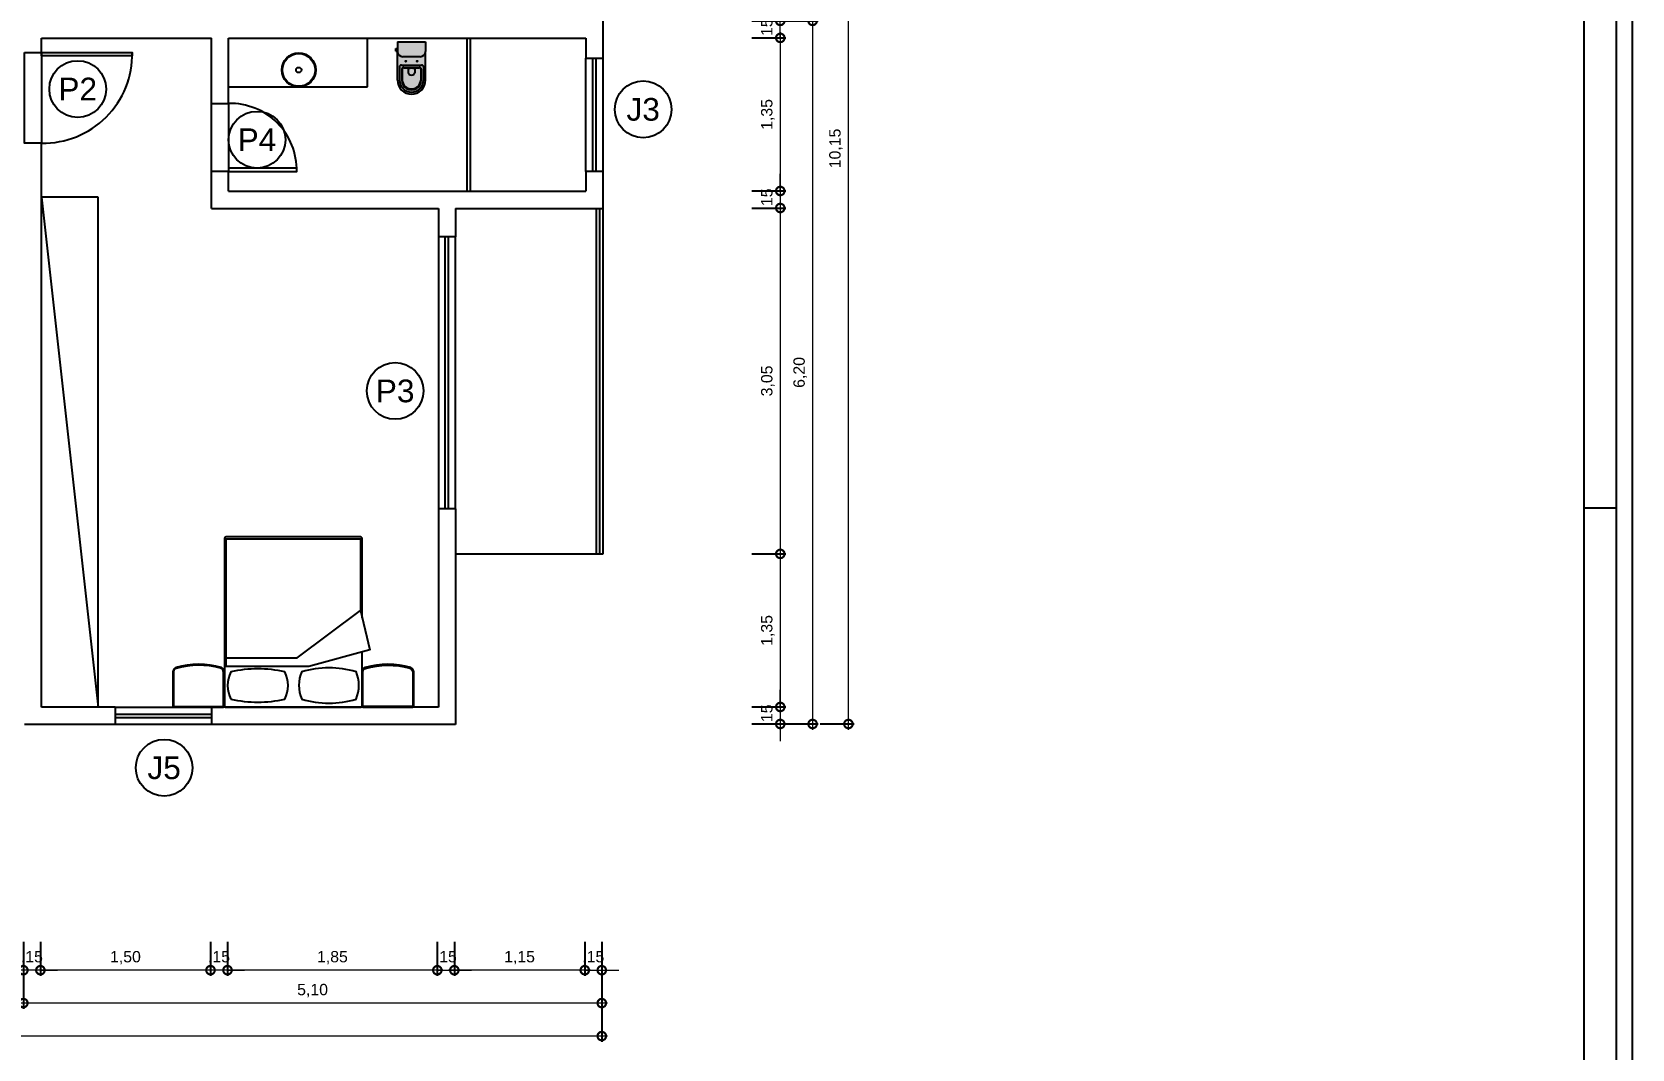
# Model space of a CAD drawing. Header units: metres. Extents: x 152 to 331, y 81 to 179.
# Drawn here: x 172.98 to 187.08, y 119.29 to 128.26 of the extents above; entities that cross this region are included whole.
import ezdxf
from ezdxf.enums import TextEntityAlignment as Align

# ---------------------------------------------------------------- set-up
doc = ezdxf.new("R2010")
doc.units = ezdxf.units.M
doc.header["$LTSCALE"] = 0.25
doc.linetypes.add('DIVIDE', pattern=[31.75, 12.7, -6.35, 0, -6.35, 0, -6.35])
doc.layers.add('0_MRG_AUX', color=7, linetype='Continuous', true_color=0xecbcd1, plot=False)
for name, color, linetype in [('ARQ_ALV CT', 5, 'Continuous'), ('ARQ_ALV VS', 2, 'Continuous'), ('ARQ_ESQ CT', 30, 'Continuous'), ('ARQ_MOB 01', 1, 'Continuous'), ('ARQ_PISO', 1, 'Continuous'), ('ARQ_PROJ SUP', 1, 'DIVIDE'), ('ARQ_SAN 01', 1, 'Continuous'), ('ARQ_SAN 02', 2, 'Continuous'), ('MRG_EXTERNA', 1, 'Continuous'), ('MRG_INTERNA', 2, 'Continuous'), ('SIMB_01', 1, 'Continuous'), ('SIMB_02', 2, 'Continuous'), ('SIMB_TXT', 1, 'Continuous')]:
    doc.layers.add(name, color=color, linetype=linetype)
doc.layers.add('ARQ_COTA_AZUL', color=5, linetype='Continuous', lineweight=20, true_color=0x0000ff)
doc.styles.add('cota', font='arial.ttf')
doc.styles.add('SIMB', font='arial.ttf')
doc.dimstyles.new('Info 01 - annot', dxfattribs={"dimtxt": 2, "dimasz": 3, "dimexe": 1, "dimexo": 1, "dimgap": 1, "dimtad": 1, "dimzin": 4, "dimtxsty": 'cota', "dimblk": 'DOTSMALL', "dimcen": 2, "dimdle": 1, "dimclrd": 256, "dimclre": 256, "dimclrt": 1, "dimazin": 2, "dimtfac": 0.09, "dimtix": 1, "dimtmove": 2, "dimatfit": 2, "dimfxl": 5, "dimfxlon": 1, "dimtolj": 1, "dimtzin": 4, "dimlwd": -1, "dimarcsym": 1})

# ---------------------------------------------------------------- blocks, each defined once
blk = doc.blocks.new('COD_ESQ')
at = {"layer": 'SIMB_02'}
blk.add_circle((0, 0), 2.5, dxfattribs=at)
at = {"layer": 'SIMB_TXT', "style": 'SIMB'}
blk.add_attdef('CDESQ', text='', height=2, dxfattribs=at).set_placement((0, 0), align=Align.MIDDLE_CENTER)
blk = doc.blocks.new('*U193')
at = {"layer": '0_MRG_AUX'}
blk.add_lwpolyline([(0.01, 851), (0.01, -0.01), (-1199, -0.01), (-1199, 851)], close=True, dxfattribs=at)
at = {"layer": 'MRG_EXTERNA'}
blk.add_lwpolyline([(-5, 846), (-5, 5), (-1194, 5), (-1194, 846)], close=True, dxfattribs=at)
at = {"layer": 'MRG_INTERNA'}
for p, q in [((-15, 15), (-15, 836)), ((-5, 302), (-15, 302))]:
    blk.add_line(p, q, dxfattribs=at)
blk = doc.blocks.new('_DotSmall')
at = {"color": 0, "linetype": 'ByBlock', "const_width": 0.5}
blk.add_lwpolyline([(-0.0625, 0, 1), (0.0625, 0, 1)], format="xyb", close=True, dxfattribs=at)
blk = doc.blocks.new('*D228')
at = {"layer": 'ARQ_COTA_AZUL', "transparency": 16777216}
blk.add_line((180.174, 122.107), (180.174, 132.357), dxfattribs=at)
at = {"layer": 'ARQ_COTA_AZUL', "lineweight": -2, "transparency": 16777216}
for p, q in [((179.924, 132.307), (180.224, 132.307)), ((179.924, 122.157), (180.224, 122.157))]:
    blk.add_line(p, q, dxfattribs=at)
at = {"layer": 'ARQ_COTA_AZUL', "transparency": 16777216, "xscale": 0.15, "yscale": 0.15, "zscale": 0.15}
for p, rotation in [((180.174, 132.307), 90), ((180.174, 122.157), 270)]:
    blk.add_blockref('_DotSmall', p, dxfattribs=dict(at, rotation=rotation))
at = {"layer": 'ARQ_COTA_AZUL', "color": 1, "transparency": 16777216, "insert": (180.064, 127.232), "char_height": 0.1, "attachment_point": 5, "rotation": 90, "style": 'cota'}
blk.add_mtext('\\A1;10,15', dxfattribs=at)
blk = doc.blocks.new('*D230')
at = {"layer": 'ARQ_COTA_AZUL', "transparency": 16777216}
blk.add_line((179.858, 128.407), (179.858, 122.107), dxfattribs=at)
at = {"layer": 'ARQ_COTA_AZUL', "lineweight": -2, "transparency": 16777216}
for p, q in [((179.608, 128.357), (179.908, 128.357)), ((179.608, 122.157), (179.908, 122.157))]:
    blk.add_line(p, q, dxfattribs=at)
at = {"layer": 'ARQ_COTA_AZUL', "transparency": 16777216, "xscale": 0.15, "yscale": 0.15, "zscale": 0.15}
for p, rotation in [((179.858, 128.357), 90), ((179.858, 122.157), 270)]:
    blk.add_blockref('_DotSmall', p, dxfattribs=dict(at, rotation=rotation))
at = {"layer": 'ARQ_COTA_AZUL', "color": 1, "transparency": 16777216, "insert": (179.748, 125.257), "char_height": 0.1, "attachment_point": 5, "rotation": 90, "style": 'cota'}
blk.add_mtext('\\A1;6,20', dxfattribs=at)
blk = doc.blocks.new('*D222')
at = {"layer": 'ARQ_COTA_AZUL', "transparency": 16777216}
for p, q in [((179.573, 128.357), (179.573, 128.507)), ((179.573, 128.207), (179.573, 128.357)), ((179.573, 128.207), (179.573, 128.057))]:
    blk.add_line(p, q, dxfattribs=at)
at = {"layer": 'ARQ_COTA_AZUL', "lineweight": -2, "transparency": 16777216}
for p, q in [((179.323, 128.357), (179.623, 128.357)), ((179.323, 128.207), (179.623, 128.207))]:
    blk.add_line(p, q, dxfattribs=at)
at = {"layer": 'ARQ_COTA_AZUL', "transparency": 16777216, "xscale": 0.15, "yscale": 0.15, "zscale": 0.15}
for p, rotation in [((179.573, 128.357), 270), ((179.573, 128.207), 90)]:
    blk.add_blockref('_DotSmall', p, dxfattribs=dict(at, rotation=rotation))
at = {"layer": 'ARQ_COTA_AZUL', "color": 1, "transparency": 16777216, "insert": (179.463, 128.282), "char_height": 0.1, "attachment_point": 5, "rotation": 90, "style": 'cota'}
blk.add_mtext('\\A1;,15', dxfattribs=at)
blk = doc.blocks.new('*D223')
at = {"layer": 'ARQ_COTA_AZUL', "transparency": 16777216}
blk.add_line((179.573, 128.257), (179.573, 126.807), dxfattribs=at)
at = {"layer": 'ARQ_COTA_AZUL', "lineweight": -2, "transparency": 16777216}
for p, q in [((179.323, 128.207), (179.623, 128.207)), ((179.323, 126.857), (179.623, 126.857))]:
    blk.add_line(p, q, dxfattribs=at)
at = {"layer": 'ARQ_COTA_AZUL', "transparency": 16777216, "xscale": 0.15, "yscale": 0.15, "zscale": 0.15}
for p, rotation in [((179.573, 128.207), 90), ((179.573, 126.857), 270)]:
    blk.add_blockref('_DotSmall', p, dxfattribs=dict(at, rotation=rotation))
at = {"layer": 'ARQ_COTA_AZUL', "color": 1, "transparency": 16777216, "insert": (179.463, 127.532), "char_height": 0.1, "attachment_point": 5, "rotation": 90, "style": 'cota'}
blk.add_mtext('\\A1;1,35', dxfattribs=at)
blk = doc.blocks.new('*D224')
at = {"layer": 'ARQ_COTA_AZUL', "transparency": 16777216}
for p, q in [((179.573, 126.857), (179.573, 127.007)), ((179.573, 126.857), (179.573, 126.707)), ((179.573, 126.707), (179.573, 126.557))]:
    blk.add_line(p, q, dxfattribs=at)
at = {"layer": 'ARQ_COTA_AZUL', "lineweight": -2, "transparency": 16777216}
for p, q in [((179.323, 126.857), (179.623, 126.857)), ((179.323, 126.707), (179.623, 126.707))]:
    blk.add_line(p, q, dxfattribs=at)
at = {"layer": 'ARQ_COTA_AZUL', "transparency": 16777216, "xscale": 0.15, "yscale": 0.15, "zscale": 0.15}
for p, rotation in [((179.573, 126.857), 270), ((179.573, 126.707), 90)]:
    blk.add_blockref('_DotSmall', p, dxfattribs=dict(at, rotation=rotation))
at = {"layer": 'ARQ_COTA_AZUL', "color": 1, "transparency": 16777216, "insert": (179.463, 126.782), "char_height": 0.1, "attachment_point": 5, "rotation": 90, "style": 'cota'}
blk.add_mtext('\\A1;,15', dxfattribs=at)
blk = doc.blocks.new('*D225')
at = {"layer": 'ARQ_COTA_AZUL', "lineweight": -2, "transparency": 16777216}
for p, q in [((179.323, 126.707), (179.623, 126.707)), ((179.323, 123.657), (179.623, 123.657))]:
    blk.add_line(p, q, dxfattribs=at)
at = {"layer": 'ARQ_COTA_AZUL', "transparency": 16777216}
blk.add_line((179.573, 126.757), (179.573, 123.607), dxfattribs=at)
at = {"layer": 'ARQ_COTA_AZUL', "transparency": 16777216, "xscale": 0.15, "yscale": 0.15, "zscale": 0.15}
for p, rotation in [((179.573, 126.707), 90), ((179.573, 123.657), 270)]:
    blk.add_blockref('_DotSmall', p, dxfattribs=dict(at, rotation=rotation))
at = {"layer": 'ARQ_COTA_AZUL', "color": 1, "transparency": 16777216, "insert": (179.463, 125.182), "char_height": 0.1, "attachment_point": 5, "rotation": 90, "style": 'cota'}
blk.add_mtext('\\A1;3,05', dxfattribs=at)
blk = doc.blocks.new('*D226')
at = {"layer": 'ARQ_COTA_AZUL', "lineweight": -2, "transparency": 16777216}
for p, q in [((179.323, 123.657), (179.623, 123.657)), ((179.323, 122.307), (179.623, 122.307))]:
    blk.add_line(p, q, dxfattribs=at)
at = {"layer": 'ARQ_COTA_AZUL', "transparency": 16777216}
blk.add_line((179.573, 123.707), (179.573, 122.257), dxfattribs=at)
at = {"layer": 'ARQ_COTA_AZUL', "transparency": 16777216, "xscale": 0.15, "yscale": 0.15, "zscale": 0.15}
for p, rotation in [((179.573, 123.657), 90), ((179.573, 122.307), 270)]:
    blk.add_blockref('_DotSmall', p, dxfattribs=dict(at, rotation=rotation))
at = {"layer": 'ARQ_COTA_AZUL', "color": 1, "transparency": 16777216, "insert": (179.463, 122.982), "char_height": 0.1, "attachment_point": 5, "rotation": 90, "style": 'cota'}
blk.add_mtext('\\A1;1,35', dxfattribs=at)
blk = doc.blocks.new('*D227')
at = {"layer": 'ARQ_COTA_AZUL', "transparency": 16777216}
for p, q in [((179.573, 122.307), (179.573, 122.457)), ((179.573, 122.307), (179.573, 122.157)), ((179.573, 122.157), (179.573, 122.007))]:
    blk.add_line(p, q, dxfattribs=at)
at = {"layer": 'ARQ_COTA_AZUL', "lineweight": -2, "transparency": 16777216}
for p, q in [((179.323, 122.307), (179.623, 122.307)), ((179.323, 122.157), (179.623, 122.157))]:
    blk.add_line(p, q, dxfattribs=at)
at = {"layer": 'ARQ_COTA_AZUL', "transparency": 16777216, "xscale": 0.15, "yscale": 0.15, "zscale": 0.15}
for p, rotation in [((179.573, 122.307), 270), ((179.573, 122.157), 90)]:
    blk.add_blockref('_DotSmall', p, dxfattribs=dict(at, rotation=rotation))
at = {"layer": 'ARQ_COTA_AZUL', "color": 1, "transparency": 16777216, "insert": (179.463, 122.232), "char_height": 0.1, "attachment_point": 5, "rotation": 90, "style": 'cota'}
blk.add_mtext('\\A1;,15', dxfattribs=at)
blk = doc.blocks.new('*D287')
at = {"layer": 'ARQ_COTA_AZUL', "transparency": 16777216}
for p, q in [((161.148, 122.301), (161.148, 122.451)), ((161.148, 122.301), (161.148, 122.151)), ((161.148, 122.151), (161.148, 122.001))]:
    blk.add_line(p, q, dxfattribs=at)
at = {"layer": 'ARQ_COTA_AZUL', "lineweight": -2, "transparency": 16777216}
for p, q in [((161.398, 122.301), (161.098, 122.301)), ((161.398, 122.151), (161.098, 122.151))]:
    blk.add_line(p, q, dxfattribs=at)
at = {"layer": 'ARQ_COTA_AZUL', "transparency": 16777216, "xscale": 0.15, "yscale": 0.15, "zscale": 0.15}
for p, rotation in [((161.148, 122.301), 270), ((161.148, 122.151), 90)]:
    blk.add_blockref('_DotSmall', p, dxfattribs=dict(at, rotation=rotation))
at = {"layer": 'ARQ_COTA_AZUL', "color": 1, "transparency": 16777216, "insert": (161.038, 122.226), "char_height": 0.1, "attachment_point": 5, "rotation": 90, "style": 'cota'}
blk.add_mtext('\\A1;,15', dxfattribs=at)
blk = doc.blocks.new('*D288')
at = {"layer": 'ARQ_COTA_AZUL', "transparency": 16777216}
blk.add_line((161.148, 125.301), (161.148, 122.251), dxfattribs=at)
at = {"layer": 'ARQ_COTA_AZUL', "lineweight": -2, "transparency": 16777216}
for p, q in [((161.398, 125.251), (161.098, 125.251)), ((161.398, 122.301), (161.098, 122.301))]:
    blk.add_line(p, q, dxfattribs=at)
at = {"layer": 'ARQ_COTA_AZUL', "transparency": 16777216, "xscale": 0.15, "yscale": 0.15, "zscale": 0.15}
for p, rotation in [((161.148, 125.251), 90), ((161.148, 122.301), 270)]:
    blk.add_blockref('_DotSmall', p, dxfattribs=dict(at, rotation=rotation))
at = {"layer": 'ARQ_COTA_AZUL', "color": 1, "transparency": 16777216, "insert": (161.038, 123.776), "char_height": 0.1, "attachment_point": 5, "rotation": 90, "style": 'cota'}
blk.add_mtext('\\A1;2,95', dxfattribs=at)
blk = doc.blocks.new('*D316')
at = {"layer": 'ARQ_COTA_AZUL', "lineweight": -2, "transparency": 16777216}
for p, q in [((163.899, 119.655), (163.899, 119.355)), ((177.999, 119.655), (177.999, 119.355))]:
    blk.add_line(p, q, dxfattribs=at)
at = {"layer": 'ARQ_COTA_AZUL', "transparency": 16777216}
blk.add_line((178.049, 119.405), (163.849, 119.405), dxfattribs=at)
at = {"layer": 'ARQ_COTA_AZUL', "transparency": 16777216, "xscale": 0.15, "yscale": 0.15, "zscale": 0.15, "rotation": 180}
blk.add_blockref('_DotSmall', (163.899, 119.405), dxfattribs=at)
at = {"layer": 'ARQ_COTA_AZUL', "transparency": 16777216, "xscale": 0.15, "yscale": 0.15, "zscale": 0.15}
blk.add_blockref('_DotSmall', (177.999, 119.405), dxfattribs=at)
at = {"layer": 'ARQ_COTA_AZUL', "color": 1, "transparency": 16777216, "insert": (170.949, 119.516), "char_height": 0.1, "attachment_point": 5, "style": 'cota'}
blk.add_mtext('\\A1;14,10', dxfattribs=at)
blk = doc.blocks.new('*D317')
at = {"layer": 'ARQ_COTA_AZUL', "lineweight": -2, "transparency": 16777216}
for p, q in [((172.899, 119.946), (172.899, 119.646)), ((177.999, 119.946), (177.999, 119.646))]:
    blk.add_line(p, q, dxfattribs=at)
at = {"layer": 'ARQ_COTA_AZUL', "transparency": 16777216}
blk.add_line((178.049, 119.696), (172.849, 119.696), dxfattribs=at)
at = {"layer": 'ARQ_COTA_AZUL', "transparency": 16777216, "xscale": 0.15, "yscale": 0.15, "zscale": 0.15, "rotation": 180}
blk.add_blockref('_DotSmall', (172.899, 119.696), dxfattribs=at)
at = {"layer": 'ARQ_COTA_AZUL', "transparency": 16777216, "xscale": 0.15, "yscale": 0.15, "zscale": 0.15}
blk.add_blockref('_DotSmall', (177.999, 119.696), dxfattribs=at)
at = {"layer": 'ARQ_COTA_AZUL', "color": 1, "transparency": 16777216, "insert": (175.449, 119.806), "char_height": 0.1, "attachment_point": 5, "style": 'cota'}
blk.add_mtext('\\A1;5,10', dxfattribs=at)
blk = doc.blocks.new('*D321')
at = {"layer": 'ARQ_COTA_AZUL', "lineweight": -2, "transparency": 16777216}
for p, q in [((177.849, 120.236), (177.849, 119.936)), ((177.999, 120.236), (177.999, 119.936))]:
    blk.add_line(p, q, dxfattribs=at)
at = {"layer": 'ARQ_COTA_AZUL', "transparency": 16777216}
for p, q in [((177.849, 119.986), (177.699, 119.986)), ((177.849, 119.986), (177.999, 119.986)), ((177.999, 119.986), (178.149, 119.986))]:
    blk.add_line(p, q, dxfattribs=at)
at = {"layer": 'ARQ_COTA_AZUL', "transparency": 16777216, "xscale": 0.15, "yscale": 0.15, "zscale": 0.15}
blk.add_blockref('_DotSmall', (177.849, 119.986), dxfattribs=at)
at = {"layer": 'ARQ_COTA_AZUL', "transparency": 16777216, "xscale": 0.15, "yscale": 0.15, "zscale": 0.15, "rotation": 180}
blk.add_blockref('_DotSmall', (177.999, 119.986), dxfattribs=at)
at = {"layer": 'ARQ_COTA_AZUL', "color": 1, "transparency": 16777216, "insert": (177.924, 120.096), "char_height": 0.1, "attachment_point": 5, "style": 'cota'}
blk.add_mtext('\\A1;,15', dxfattribs=at)
blk = doc.blocks.new('*D322')
at = {"layer": 'ARQ_COTA_AZUL', "lineweight": -2, "transparency": 16777216}
for p, q in [((176.699, 120.236), (176.699, 119.936)), ((177.849, 120.236), (177.849, 119.936))]:
    blk.add_line(p, q, dxfattribs=at)
at = {"layer": 'ARQ_COTA_AZUL', "transparency": 16777216}
blk.add_line((177.899, 119.986), (176.649, 119.986), dxfattribs=at)
at = {"layer": 'ARQ_COTA_AZUL', "transparency": 16777216, "xscale": 0.15, "yscale": 0.15, "zscale": 0.15, "rotation": 180}
blk.add_blockref('_DotSmall', (176.699, 119.986), dxfattribs=at)
at = {"layer": 'ARQ_COTA_AZUL', "transparency": 16777216, "xscale": 0.15, "yscale": 0.15, "zscale": 0.15}
blk.add_blockref('_DotSmall', (177.849, 119.986), dxfattribs=at)
at = {"layer": 'ARQ_COTA_AZUL', "color": 1, "transparency": 16777216, "insert": (177.274, 120.096), "char_height": 0.1, "attachment_point": 5, "style": 'cota'}
blk.add_mtext('\\A1;1,15', dxfattribs=at)
blk = doc.blocks.new('*D323')
at = {"layer": 'ARQ_COTA_AZUL', "lineweight": -2, "transparency": 16777216}
for p, q in [((176.549, 120.236), (176.549, 119.936)), ((176.699, 120.236), (176.699, 119.936))]:
    blk.add_line(p, q, dxfattribs=at)
at = {"layer": 'ARQ_COTA_AZUL', "transparency": 16777216}
for p, q in [((176.549, 119.986), (176.399, 119.986)), ((176.549, 119.986), (176.699, 119.986)), ((176.699, 119.986), (176.849, 119.986))]:
    blk.add_line(p, q, dxfattribs=at)
at = {"layer": 'ARQ_COTA_AZUL', "transparency": 16777216, "xscale": 0.15, "yscale": 0.15, "zscale": 0.15}
blk.add_blockref('_DotSmall', (176.549, 119.986), dxfattribs=at)
at = {"layer": 'ARQ_COTA_AZUL', "transparency": 16777216, "xscale": 0.15, "yscale": 0.15, "zscale": 0.15, "rotation": 180}
blk.add_blockref('_DotSmall', (176.699, 119.986), dxfattribs=at)
at = {"layer": 'ARQ_COTA_AZUL', "color": 1, "transparency": 16777216, "insert": (176.624, 120.096), "char_height": 0.1, "attachment_point": 5, "style": 'cota'}
blk.add_mtext('\\A1;,15', dxfattribs=at)
blk = doc.blocks.new('*D324')
at = {"layer": 'ARQ_COTA_AZUL', "lineweight": -2, "transparency": 16777216}
for p, q in [((174.699, 120.236), (174.699, 119.936)), ((176.549, 120.236), (176.549, 119.936))]:
    blk.add_line(p, q, dxfattribs=at)
at = {"layer": 'ARQ_COTA_AZUL', "transparency": 16777216}
blk.add_line((176.599, 119.986), (174.649, 119.986), dxfattribs=at)
at = {"layer": 'ARQ_COTA_AZUL', "transparency": 16777216, "xscale": 0.15, "yscale": 0.15, "zscale": 0.15, "rotation": 180}
blk.add_blockref('_DotSmall', (174.699, 119.986), dxfattribs=at)
at = {"layer": 'ARQ_COTA_AZUL', "transparency": 16777216, "xscale": 0.15, "yscale": 0.15, "zscale": 0.15}
blk.add_blockref('_DotSmall', (176.549, 119.986), dxfattribs=at)
at = {"layer": 'ARQ_COTA_AZUL', "color": 1, "transparency": 16777216, "insert": (175.624, 120.096), "char_height": 0.1, "attachment_point": 5, "style": 'cota'}
blk.add_mtext('\\A1;1,85', dxfattribs=at)
blk = doc.blocks.new('*D325')
at = {"layer": 'ARQ_COTA_AZUL', "lineweight": -2, "transparency": 16777216}
for p, q in [((174.549, 120.236), (174.549, 119.936)), ((174.699, 120.236), (174.699, 119.936))]:
    blk.add_line(p, q, dxfattribs=at)
at = {"layer": 'ARQ_COTA_AZUL', "transparency": 16777216}
for p, q in [((174.549, 119.986), (174.399, 119.986)), ((174.699, 119.986), (174.549, 119.986)), ((174.699, 119.986), (174.849, 119.986))]:
    blk.add_line(p, q, dxfattribs=at)
at = {"layer": 'ARQ_COTA_AZUL', "transparency": 16777216, "xscale": 0.15, "yscale": 0.15, "zscale": 0.15}
blk.add_blockref('_DotSmall', (174.549, 119.986), dxfattribs=at)
at = {"layer": 'ARQ_COTA_AZUL', "transparency": 16777216, "xscale": 0.15, "yscale": 0.15, "zscale": 0.15, "rotation": 180}
blk.add_blockref('_DotSmall', (174.699, 119.986), dxfattribs=at)
at = {"layer": 'ARQ_COTA_AZUL', "color": 1, "transparency": 16777216, "insert": (174.624, 120.096), "char_height": 0.1, "attachment_point": 5, "style": 'cota'}
blk.add_mtext('\\A1;,15', dxfattribs=at)
blk = doc.blocks.new('*D326')
at = {"layer": 'ARQ_COTA_AZUL', "lineweight": -2, "transparency": 16777216}
for p, q in [((173.049, 120.236), (173.049, 119.936)), ((174.549, 120.236), (174.549, 119.936))]:
    blk.add_line(p, q, dxfattribs=at)
at = {"layer": 'ARQ_COTA_AZUL', "transparency": 16777216}
blk.add_line((174.599, 119.986), (172.999, 119.986), dxfattribs=at)
at = {"layer": 'ARQ_COTA_AZUL', "transparency": 16777216, "xscale": 0.15, "yscale": 0.15, "zscale": 0.15, "rotation": 180}
blk.add_blockref('_DotSmall', (173.049, 119.986), dxfattribs=at)
at = {"layer": 'ARQ_COTA_AZUL', "transparency": 16777216, "xscale": 0.15, "yscale": 0.15, "zscale": 0.15}
blk.add_blockref('_DotSmall', (174.549, 119.986), dxfattribs=at)
at = {"layer": 'ARQ_COTA_AZUL', "color": 1, "transparency": 16777216, "insert": (173.799, 120.096), "char_height": 0.1, "attachment_point": 5, "style": 'cota'}
blk.add_mtext('\\A1;1,50', dxfattribs=at)
blk = doc.blocks.new('*D327')
at = {"layer": 'ARQ_COTA_AZUL', "lineweight": -2, "transparency": 16777216}
for p, q in [((172.899, 120.236), (172.899, 119.936)), ((173.049, 120.236), (173.049, 119.936))]:
    blk.add_line(p, q, dxfattribs=at)
at = {"layer": 'ARQ_COTA_AZUL', "transparency": 16777216}
for p, q in [((172.899, 119.986), (172.749, 119.986)), ((173.049, 119.986), (172.899, 119.986)), ((173.049, 119.986), (173.199, 119.986))]:
    blk.add_line(p, q, dxfattribs=at)
at = {"layer": 'ARQ_COTA_AZUL', "transparency": 16777216, "xscale": 0.15, "yscale": 0.15, "zscale": 0.15}
blk.add_blockref('_DotSmall', (172.899, 119.986), dxfattribs=at)
at = {"layer": 'ARQ_COTA_AZUL', "transparency": 16777216, "xscale": 0.15, "yscale": 0.15, "zscale": 0.15, "rotation": 180}
blk.add_blockref('_DotSmall', (173.049, 119.986), dxfattribs=at)
at = {"layer": 'ARQ_COTA_AZUL', "color": 1, "transparency": 16777216, "insert": (172.974, 120.096), "char_height": 0.1, "attachment_point": 5, "style": 'cota'}
blk.add_mtext('\\A1;,15', dxfattribs=at)
blk = doc.blocks.new('VASO_BELL')
at = {"true_color": 0xffffff}
h = blk.add_hatch(color=7, dxfattribs=at)
h.dxf.hatch_style = 1
edge = h.paths.add_edge_path()
edge.add_line((0, 0), (0.37, 0))
edge.add_line((0.37, 0), (0.37, -0.126))
edge.add_line((0.37, -0.126), (0.37, -0.505))
edge.add_arc((0.185, -0.505), 0.185, 180, 360, ccw=False)
edge.add_line((0, -0.505), (0, -0.126))
edge.add_line((0, -0.126), (0, 0))
h = blk.add_hatch(color=7, dxfattribs=at)
h.dxf.hatch_style = 1
h.paths.add_polyline_path([(-0.007, -0.086), (-0.022, -0.086), (-0.022, -0.121), (-0.007, -0.121)])
h = blk.add_hatch(color=7, dxfattribs=at)
h.dxf.hatch_style = 1
h.paths.add_polyline_path([(0, -0.089), (-0.007, -0.089), (-0.007, -0.117), (0, -0.117)])
at = {"layer": 'ARQ_SAN 01'}
for p, q in [((0.056, -0.361), (0.056, -0.505)), ((0.062, -0.361), (0.062, -0.505)), ((0.082, -0.336), (0.288, -0.336)), ((0.082, -0.342), (0.288, -0.342)), ((0.141, -0.353), (0.141, -0.406)), ((0.229, -0.353), (0.229, -0.406)), ((0.308, -0.361), (0.308, -0.505)), ((0.314, -0.361), (0.314, -0.505))]:
    blk.add_line(p, q, dxfattribs=at)
for centre in [(0.11, -0.255), (0.26, -0.255)]:
    blk.add_circle(centre, 0.0075, dxfattribs=at)
for centre, radius, start, end in [((0.082, -0.361), 0.025, 90, 180), ((0.082, -0.361), 0.019, 90, 180), ((0.191, -0.592), 0.244, 91.4264, 101.8331), ((0.168, -0.406), 0.027, 180, 229.1678), ((0.179, -0.592), 0.244, 78.1669, 88.5736), ((0.202, -0.406), 0.027, 310.8322, 0), ((0.288, -0.361), 0.025, 0, 90), ((0.288, -0.361), 0.019, 0, 90), ((0.185, -0.505), 0.129, 179.7773, 0.2227), ((0.185, -0.499), 0.123, 182.6006, 357.3994), ((0.185, -0.386), 0.053, 229.1678, 310.8322)]:
    blk.add_arc(centre, radius, start, end, dxfattribs=at)
at = {"layer": 'ARQ_SAN 02'}
for p, q in [((0, 0), (0, -0.126)), ((0, 0), (0.37, 0)), ((0.37, 0), (0.37, -0.126)), ((-0.022, -0.086), (-0.007, -0.086)), ((-0.022, -0.121), (-0.022, -0.086)), ((-0.022, -0.121), (-0.007, -0.121)), ((-0.007, -0.121), (-0.007, -0.086)), ((0, -0.089), (-0.007, -0.089)), ((0, -0.117), (-0.007, -0.117)), ((0, -0.505), (0, -0.126)), ((0.301, -0.195), (0.069, -0.195)), ((0.37, -0.505), (0.37, -0.126)), ((0.026, -0.331), (0.026, -0.505)), ((0.051, -0.306), (0.319, -0.306)), ((0.344, -0.331), (0.344, -0.505))]:
    blk.add_line(p, q, dxfattribs=at)
for centre, radius, start, end in [((0.069, -0.126), 0.069, 180, 270), ((0.301, -0.126), 0.069, 270, 0), ((0.051, -0.331), 0.025, 90, 180), ((0.319, -0.331), 0.025, 0, 90), ((0.185, -0.505), 0.185, 180, 0), ((0.185, -0.505), 0.159, 180, 0)]:
    blk.add_arc(centre, radius, start, end, dxfattribs=at)

msp = doc.modelspace()

# ---------------------------------------------------------------- linework, layer by layer
at = {"layer": 'ARQ_ALV CT'}
for p, q in [((178.009, 128.354), (178.009, 128.029)), ((173.059, 128.204), (174.559, 128.204)), ((173.059, 128.079), (173.059, 128.204)), ((174.559, 127.629), (174.559, 128.204)), ((174.709, 128.204), (177.859, 128.204)), ((174.709, 127.629), (174.709, 128.204)), ((177.859, 128.204), (177.859, 128.029)), ((173.059, 125.404), (173.059, 127.279)), ((174.559, 126.704), (174.559, 127.029)), ((174.709, 126.854), (174.709, 127.029)), ((177.859, 127.029), (177.859, 126.854)), ((178.009, 127.029), (178.009, 126.704)), ((174.709, 126.854), (177.859, 126.854)), ((174.559, 126.704), (176.559, 126.704)), ((176.559, 126.704), (176.559, 126.454)), ((176.709, 126.704), (178.009, 126.704)), ((176.709, 126.704), (176.709, 126.454)), ((177.949, 126.704), (177.949, 123.654)), ((177.979, 126.704), (177.979, 123.654)), ((178.009, 126.704), (178.009, 123.654)), ((176.709, 126.454), (176.559, 126.454)), ((173.059, 122.304), (173.059, 125.404)), ((176.559, 124.054), (176.559, 123.804)), ((176.709, 124.054), (176.559, 124.054)), ((176.709, 124.054), (176.709, 123.654)), ((176.559, 123.804), (176.559, 122.304)), ((176.709, 123.654), (176.709, 122.154)), ((173.709, 122.304), (173.059, 122.304)), ((176.559, 122.304), (174.559, 122.304)), ((173.709, 122.154), (172.909, 122.154)), ((176.709, 122.154), (174.559, 122.154))]:
    msp.add_line(p, q, dxfattribs=at)
at = {"layer": 'ARQ_ALV CT', "linetype": 'ByBlock'}
msp.add_line((178.009, 123.654), (176.709, 123.654), dxfattribs=at)
at = {"layer": 'ARQ_ALV VS'}
for p, q in [((173.709, 122.304), (173.709, 122.154)), ((173.709, 122.304), (174.559, 122.304)), ((174.559, 122.304), (174.559, 122.154)), ((174.559, 122.154), (173.709, 122.154))]:
    msp.add_line(p, q, dxfattribs=at)
msp.add_lwpolyline([(177.859, 128.029), (178.009, 128.029), (178.009, 127.029), (177.859, 127.029)], close=True, dxfattribs=at)
at = {"layer": 'ARQ_ESQ CT'}
for p, q in [((176.809, 128.204), (176.809, 126.854)), ((176.839, 128.204), (176.839, 126.854)), ((176.619, 124.054), (176.619, 126.454)), ((176.649, 124.054), (176.649, 126.454)), ((173.709, 122.244), (174.559, 122.244)), ((173.709, 122.214), (174.559, 122.214))]:
    msp.add_line(p, q, dxfattribs=at)
for points in [[(173.059, 128.079), (173.859, 128.079), (173.859, 128.049), (173.059, 128.049)], [(174.709, 127.029), (175.309, 127.029), (175.309, 127.059), (174.709, 127.059)]]:
    msp.add_lwpolyline(points, close=True, dxfattribs=at)
at = {"layer": 'ARQ_MOB 01'}
for p, q in [((173.559, 126.804), (173.059, 126.804)), ((173.059, 126.804), (173.559, 122.304)), ((173.559, 122.304), (173.559, 126.804))]:
    msp.add_line(p, q, dxfattribs=at)
for points in [[(175.886, 123.094), (175.886, 123.791, 0.414214), (175.871, 123.806), (174.687, 123.806, 0.414214), (174.672, 123.791), (174.672, 122.319, 0.414214), (174.687, 122.304), (175.871, 122.304, 0.414214), (175.886, 122.319), (175.886, 122.791)], [(175.353, 122.621, 0.197231), (175.353, 122.375, 0.143039), (175.833, 122.375, 0.197231), (175.833, 122.621)]]:
    msp.add_lwpolyline(points, format="xyb", dxfattribs=at)
msp.add_lwpolyline([(174.687, 122.74), (175.314, 122.74), (175.871, 123.157), (175.954, 122.81), (175.415, 122.664), (174.687, 122.664), (174.687, 123.791), (175.871, 123.791), (175.871, 123.157)], dxfattribs=at)
for points in [[(174.645, 122.654, 0.145898), (174.244, 122.654, 0.331679), (174.217, 122.618), (174.217, 122.319, 0.414214), (174.232, 122.304), (174.657, 122.304, 0.414214), (174.672, 122.319), (174.672, 122.618, 0.331679)], [(174.664, 122.319), (174.664, 122.612, 0.334069), (174.637, 122.648, 0.143701), (174.246, 122.647, 0.331679), (174.224, 122.618), (174.224, 122.319, 0.414214), (174.232, 122.311), (174.657, 122.311, 0.414214)], [(174.729, 122.375, 0.103551), (175.204, 122.375, 0.245029), (175.204, 122.618, 0.103551), (174.729, 122.618, 0.245029)], [(176.326, 122.304, 0.414214), (176.341, 122.319), (176.341, 122.618, 0.331679), (176.314, 122.654, 0.145898), (175.913, 122.654, 0.331679), (175.886, 122.618), (175.886, 122.319, 0.414214), (175.901, 122.304)], [(176.333, 122.319, -0.414214), (176.326, 122.311), (175.901, 122.311, -0.414214), (175.893, 122.319), (175.893, 122.618, -0.331679), (175.915, 122.647, -0.143701), (176.306, 122.648, -0.334069), (176.333, 122.612)]]:
    msp.add_lwpolyline(points, format="xyb", close=True, dxfattribs=at)
msp.add_arc((175.593, 121.797), 0.855, 73.7194, 106.2806, dxfattribs=at)
at = {"layer": 'ARQ_PISO'}
for p, q in [((176.559, 126.454), (176.559, 124.054)), ((176.709, 124.054), (176.709, 126.454))]:
    msp.add_line(p, q, dxfattribs=at)
at = {"layer": 'ARQ_PISO', "linetype": 'ByBlock'}
for points in [[(172.909, 128.079), (173.059, 128.079), (173.059, 127.279), (172.909, 127.279)], [(174.559, 127.629), (174.709, 127.629), (174.709, 127.029), (174.559, 127.029)]]:
    msp.add_lwpolyline(points, close=True, dxfattribs=at)
at = {"layer": 'ARQ_PROJ SUP'}
for p, q in [((177.919, 127.029), (177.919, 128.029)), ((177.949, 127.029), (177.949, 128.029))]:
    msp.add_line(p, q, dxfattribs=at)
at = {"layer": 'ARQ_SAN 02'}
for p, q in [((175.934, 127.774), (175.934, 128.204)), ((174.709, 127.774), (175.934, 127.774))]:
    msp.add_line(p, q, dxfattribs=at)
for radius in [0.15, 0.144, 0.023, 0.023, 0.023]:
    msp.add_circle((175.327, 127.924), radius, dxfattribs=at)
at = {"layer": 'SIMB_01', "linetype": 'ByBlock'}
for centre, radius, start, end in [((173.074, 128.064), 0.785, 268.9053, 1.0947), ((174.724, 127.044), 0.585, 358.5312, 91.4688)]:
    msp.add_arc(centre, radius, start, end, dxfattribs=at)

# ---------------------------------------------------------------- block references
for name, p, xscale, yscale, zscale in [('*U193', (187.083, 115.579), 0.02808167352496861, 0.02808167352496861, 0.02808167352496861), ('VASO_BELL', (176.198, 128.171), 0.66662359657911, 0.66662359657911, 0.66662359657911)]:
    msp.add_blockref(name, p, dxfattribs=dict(xscale=xscale, yscale=yscale, zscale=zscale))
at = {"layer": 'ARQ_ALV CT', "xscale": 0.1, "yscale": 0.1, "zscale": 0.1}
for p, values in [((173.378, 127.756), {'CDESQ': 'P2'}), ((178.364, 127.577), {'CDESQ': 'J3'}), ((176.177, 125.094), {'CDESQ': 'P3'}), ((174.14, 121.771), {'CDESQ': 'J5'})]:
    msp.add_blockref('COD_ESQ', p, dxfattribs=at).add_auto_attribs(values)
at = {"layer": 'ARQ_ESQ CT', "xscale": 0.1, "yscale": 0.1, "zscale": 0.1}
msp.add_blockref('COD_ESQ', (174.959, 127.309), dxfattribs=at).add_auto_attribs({'CDESQ': 'P4'})

# ---------------------------------------------------------------- dimensions: what is measured, and where the dimension line sits
at = {"layer": 'ARQ_COTA_AZUL'}
for base, p1, p2, picture, middle in [((180.174, 132.307), (176.139, 122.157), (176.139, 132.307), '*D228', (180.064, 127.232)), ((179.858, 122.157), (178.016, 128.357), (176.716, 122.157), '*D230', (179.748, 125.257)), ((179.573, 128.357), (177.866, 128.207), (178.016, 128.357), '*D222', (179.463, 128.282)), ((179.573, 126.857), (177.866, 128.207), (177.866, 126.857), '*D223', (179.463, 127.532)), ((179.573, 126.707), (177.866, 126.857), (178.016, 126.707), '*D224', (179.463, 126.782)), ((179.573, 123.657), (178.016, 126.707), (178.016, 123.657), '*D225', (179.463, 125.182)), ((161.148, 122.301), (172.905, 125.251), (173.055, 122.301), '*D288', (161.038, 123.776)), ((179.573, 122.307), (176.716, 123.657), (176.566, 122.307), '*D226', (179.463, 122.982)), ((161.148, 122.151), (173.055, 122.301), (172.905, 122.151), '*D287', (161.038, 122.226)), ((179.573, 122.157), (176.566, 122.307), (176.716, 122.157), '*D227', (179.463, 122.232))]:
    dim = msp.add_linear_dim(base=base, p1=p1, p2=p2, angle=90, dimstyle='Info 01 - annot', dxfattribs=at)
    dim.commit()
    dim.dimension.update_dxf_attribs({"geometry": picture, "text_midpoint": middle})
for base, p1, p2, picture, middle in [((173.049, 119.986), (174.549, 128.199), (173.049, 128.199), '*D326', (173.799, 120.096)), ((163.899, 119.405), (177.999, 123.649), (163.899, 127.599), '*D316', (170.949, 119.516)), ((174.549, 119.986), (174.699, 126.849), (174.549, 126.699), '*D325', (174.624, 120.096)), ((174.699, 119.986), (176.549, 126.699), (174.699, 126.849), '*D324', (175.624, 120.096)), ((176.699, 119.986), (177.849, 126.849), (176.699, 126.699), '*D322', (177.274, 120.096)), ((177.999, 119.986), (177.849, 126.849), (177.999, 126.699), '*D321', (177.924, 120.096)), ((172.899, 119.696), (177.999, 123.649), (172.899, 122.149), '*D317', (175.449, 119.806)), ((172.899, 119.986), (173.049, 122.299), (172.899, 122.149), '*D327', (172.974, 120.096)), ((176.699, 119.986), (176.549, 122.299), (176.699, 122.149), '*D323', (176.624, 120.096))]:
    dim = msp.add_linear_dim(base=base, p1=p1, p2=p2, dimstyle='Info 01 - annot', dxfattribs=at)
    dim.commit()
    dim.dimension.update_dxf_attribs({"geometry": picture, "text_midpoint": middle})

doc.saveas('drawing.dxf')
